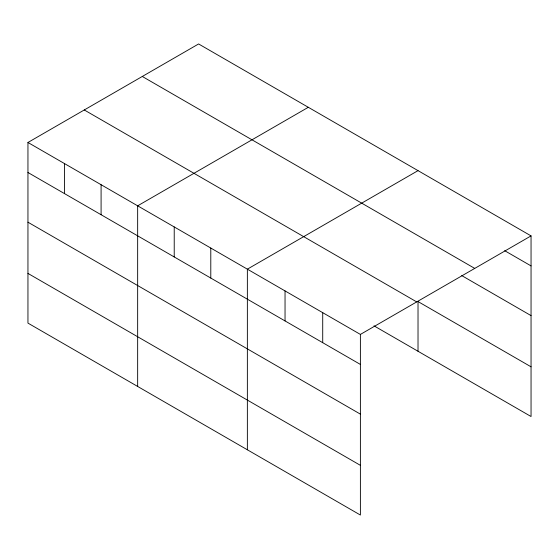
<?xml version="1.0" encoding="UTF-8"?>
<svg xmlns="http://www.w3.org/2000/svg" width="559" height="559" viewBox="0 0 559 559"><rect width="100%" height="100%" fill="white"/><g stroke="black" fill="none" stroke-linecap="round" stroke-linejoin="round"><path stroke-width="0.84" d="M27.95 142.482L360.394 334.422L360.394 515.042L27.95 323.109L27.95 142.482L198.606 43.958L531.05 235.891L531.05 416.518L373.985 325.834M308.309 107.293L137.654 205.824L137.654 386.444M418.02 170.635L247.364 269.159L247.364 449.785M360.394 334.422L531.05 235.891M504.679 250.684L531.05 265.909M142.286 76.471L474.731 268.404M461.727 275.58L531.05 315.611M531.05 366.816L418.02 301.56L418.02 351.255M84.269 109.969L416.714 301.909M27.95 172.5L360.394 364.433M27.95 222.196L360.394 414.135M27.95 273.407L360.394 465.34M322.718 312.67L322.718 342.681M285.041 290.918L285.041 320.929M210.792 248.049L210.792 278.061M174.226 226.933L174.226 256.951M101.088 184.708L101.088 214.726M64.516 163.598L64.516 193.61"/></g></svg>
